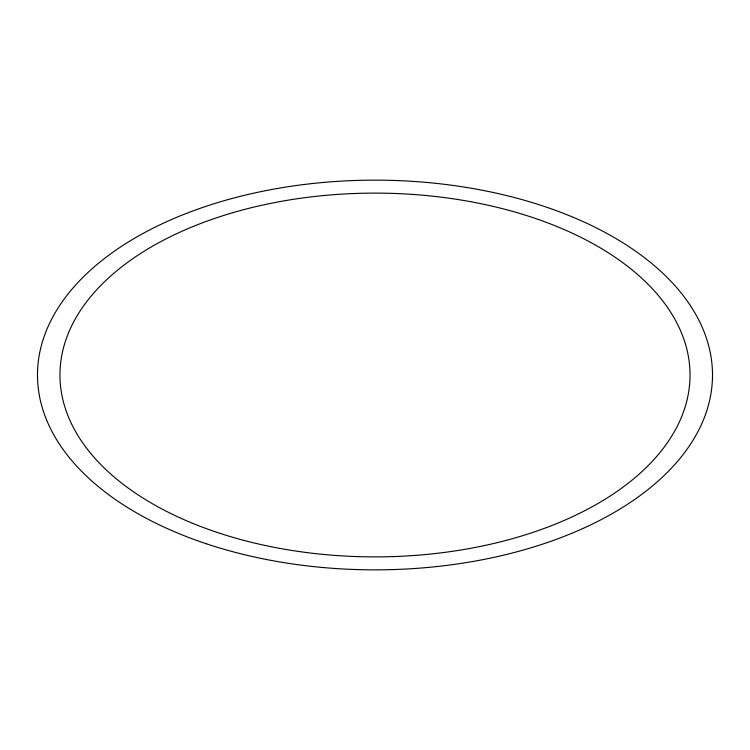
<?xml version="1.0" encoding="UTF-8"?>
<svg xmlns="http://www.w3.org/2000/svg" width="750" height="750" viewBox="0 0 750 750"><rect width="100%" height="100%" fill="white"/><g stroke="black" fill="none" stroke-linecap="round" stroke-linejoin="round"><path stroke-width="1.12" d="M206.25 543.75A337.5 194.85 0 0 0 712.5 375A337.5 194.85 0 0 0 206.25 206.25A337.5 194.85 0 0 0 206.25 543.75M217.481 532.519A315.028 181.884 0 0 0 690.028 375A315.028 181.884 0 0 0 217.481 217.481A315.028 181.884 0 0 0 217.481 532.519"/></g></svg>
